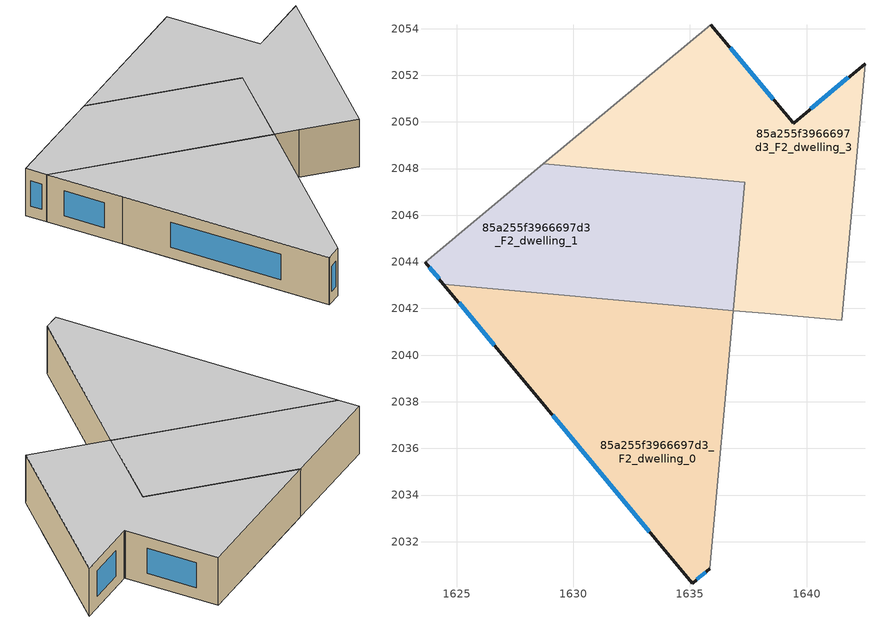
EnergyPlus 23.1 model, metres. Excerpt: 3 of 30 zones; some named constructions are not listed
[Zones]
85a255f3966697d3_F2_dwelling_0
 floor to 85a255f3966697d3_F1_dwelling_6 (EU_floor_Construction): 1634.63,2041.46 1636.6,2039.09 1635.84,2030.84 1635.09,2030.21 1629.38,2037.11 z6
 floor to 85a255f3966697d3_F1_dwelling_7 (EU_floor_Construction): 1634.05,2042.17 1634.63,2041.46 1629.38,2037.11 1627.29,2039.63 1624.43,2043.04 z6
 floor to 85a255f3966697d3_F1_dwelling_5 (EU_floor_Construction): 1635.35,2042.05 1634.64,2041.46 1634.05,2042.17 z6
 floor to 85a255f3966697d3_F1_dwelling_4 (EU_floor_Construction): 1636.85,2041.91 1636.6,2039.09 1634.64,2041.46 1635.35,2042.05 z6
 wall outside (EU_wall_Construction): 1624.43,2043.04 1627.29,2039.63 1635.09,2030.21 1635.14,2030.25 1635.84,2030.84 z6:9
 wall to 85a255f3966697d3_F2_dwelling_1 (EU_wall_Construction): 1636.85,2041.91 1636.2,2041.97 1624.43,2043.04 z6:9
 wall to 85a255f3966697d3_F2_dwelling_2 (EU_wall_Construction): 1635.84,2030.84 1636.85,2041.91 z6:9
 window (EU_Window_Construction): 1629.12,2037.42 1633.26,2032.43 / 1625.1,2042.24 1626.62,2040.43 / 1635.3,2030.39 1635.68,2030.7 z6.7:8.3
 ceiling to 85a255f3966697d3_F3_dwelling_0 (EU_floor_Construction): 1635.84,2030.84 1636.85,2041.91 1624.43,2043.04 1627.29,2039.63 1635.09,2030.21 1635.14,2030.25 z9
85a255f3966697d3_F2_dwelling_1
 floor to 85a255f3966697d3_F1_dwelling_7 (EU_floor_Construction): 1629.07,2048.17 1634.05,2042.17 1624.43,2043.04 1623.64,2043.99 1628.71,2048.2 z6
 floor to 85a255f3966697d3_F1_dwelling_5 (EU_floor_Construction): 1637.35,2047.41 1636.99,2043.41 1635.35,2042.05 1634.05,2042.17 1629.07,2048.17 z6
 floor to 85a255f3966697d3_F1_dwelling_4 (EU_floor_Construction): 1636.99,2043.41 1636.85,2041.91 1635.35,2042.05 z6
 wall outside (EU_wall_Construction): 1623.64,2043.99 1624.43,2043.04 z6:9
 wall adiabatic (EU_wall_Construction): 1628.71,2048.2 1623.64,2043.99 z6:9
 wall to 85a255f3966697d3_F2_dwelling_3 (EU_wall_Construction): 1636.85,2041.91 1637.35,2047.41 1628.71,2048.2 z6:9
 window (EU_Window_Construction): 1623.83,2043.77 1624.25,2043.27 z6.7:8.3
 ceiling to 85a255f3966697d3_F3_dwelling_1 (EU_floor_Construction): 1636.85,2041.91 1637.35,2047.41 1628.71,2048.2 1623.64,2043.99 1624.43,2043.04 z9
85a255f3966697d3_F2_dwelling_3
 floor to 85a255f3966697d3_F1_dwelling_3 (EU_floor_Construction): 1642.51,2052.5 1641.8,2044.74 1641.19,2044.23 1634.15,2052.72 1635.9,2054.17 1639.41,2049.98 1639.43,2049.95 z6
 floor to 85a255f3966697d3_F1_dwelling_5 (EU_floor_Construction): 1634.15,2052.72 1639.88,2045.81 1636.99,2043.41 1637.35,2047.41 1629.07,2048.17 1628.9,2048.36 z6
 floor to 85a255f3966697d3_F1_dwelling_7 (EU_floor_Construction): 1628.9,2048.36 1629.07,2048.17 1628.71,2048.2 z6
 floor to 85a255f3966697d3_F1_dwelling_4 (EU_floor_Construction): 1639.88,2045.81 1641.7,2043.62 1641.51,2041.49 1638.2,2041.79 1638.13,2041.8 1636.85,2041.91 1636.99,2043.41 z6
 floor to 85a255f3966697d3_F1_dwelling_2 (EU_floor_Construction): 1641.8,2044.74 1641.7,2043.62 1641.19,2044.23 z6
 wall outside (EU_wall_Construction): 1642.51,2052.5 1639.47,2049.97 1639.43,2049.95 1639.41,2049.98 1635.9,2054.17 z6:9
 wall adiabatic (EU_wall_Construction): 1635.9,2054.17 1628.71,2048.2 z6:9
 wall to 85a255f3966697d3_F2_dwelling_4 (EU_wall_Construction): 1641.51,2041.49 1642.51,2052.5 z6:9
 wall to 85a255f3966697d3_F2_dwelling_2 (EU_wall_Construction): 1636.85,2041.91 1638.2,2041.79 / 1638.21,2041.79 1641.5,2041.49 z6:9
 window (EU_Window_Construction): 1638.58,2050.96 1636.72,2053.19 / 1641.79,2051.91 1640.18,2050.57 z6.7:8.3
 ceiling to 85a255f3966697d3_F3_dwelling_3 (EU_floor_Construction): 1641.51,2041.49 1642.51,2052.5 1639.47,2049.97 1639.43,2049.95 1639.41,2049.98 1635.9,2054.17 1628.71,2048.2 1637.35,2047.41 1636.85,2041.91 z9
[HVACTEMPLATE:THERMOSTAT] Constant Heating Setpoint=20; Constant Cooling Setpoint=50
EU_HeatOnly_85a255f3966697d3_F0_dwelling_0; EU_HeatOnly_85a255f3966697d3_F0_dwelling_1; EU_HeatOnly_85a255f3966697d3_F0_dwelling_2; EU_HeatOnly_85a255f3966697d3_F0_dwelling_3; EU_HeatOnly_85a255f3966697d3_F0_dwelling_4; EU_HeatOnly_85a255f3966697d3_F0_dwelling_5; EU_HeatOnly_85a255f3966697d3_F0_dwelling_6; EU_HeatOnly_85a255f3966697d3_F0_dwelling_7; EU_HeatOnly_85a255f3966697d3_F1_dwelling_0; EU_HeatOnly_85a255f3966697d3_F1_dwelling_1; EU_HeatOnly_85a255f3966697d3_F1_dwelling_2; EU_HeatOnly_85a255f3966697d3_F1_dwelling_3; EU_HeatOnly_85a255f3966697d3_F1_dwelling_4; EU_HeatOnly_85a255f3966697d3_F1_dwelling_5; EU_HeatOnly_85a255f3966697d3_F1_dwelling_6; EU_HeatOnly_85a255f3966697d3_F1_dwelling_7; EU_HeatOnly_85a255f3966697d3_F2_dwelling_0; EU_HeatOnly_85a255f3966697d3_F2_dwelling_1; EU_HeatOnly_85a255f3966697d3_F2_dwelling_2; EU_HeatOnly_85a255f3966697d3_F2_dwelling_3; EU_HeatOnly_85a255f3966697d3_F2_dwelling_4; EU_HeatOnly_85a255f3966697d3_F2_dwelling_5; EU_HeatOnly_85a255f3966697d3_F2_dwelling_6; EU_HeatOnly_85a255f3966697d3_F3_dwelling_0; EU_HeatOnly_85a255f3966697d3_F3_dwelling_1; EU_HeatOnly_85a255f3966697d3_F3_dwelling_2; EU_HeatOnly_85a255f3966697d3_F3_dwelling_3; EU_HeatOnly_85a255f3966697d3_F3_dwelling_4; EU_HeatOnly_85a255f3966697d3_F3_dwelling_5; EU_HeatOnly_85a255f3966697d3_F3_dwelling_6
[SCHEDULE:CONSTANT]
Name | Hourly Value
EU_AlwaysOn | 1
EU_CoolingOff | 0
[SCHEDULE:FILE] Column Number=1; Rows to Skip at Top=0; Number of Hours of Data=8760; Column Separator=Comma; Interpolate to Timestep=No; Minutes per Item=60; Adjust Schedule for Daylight Savings=Yes
Name | File
EU_Step8_GainSchedule_85a255f3966697d3_F0_dwelling_7_f000 | ../../schedules/85a255f3966697d3/85a255f3966697d3_F0_dwelling_7_f000_gain.csv
EU_Step8_GainSchedule_85a255f3966697d3_F1_dwelling_0_f000 | ../../schedules/85a255f3966697d3/85a255f3966697d3_F1_dwelling_0_f000_gain.csv
EU_Step8_GainSchedule_85a255f3966697d3_F1_dwelling_1_f000 | ../../schedules/85a255f3966697d3/85a255f3966697d3_F1_dwelling_1_f000_gain.csv
EU_Step8_GainSchedule_85a255f3966697d3_F1_dwelling_2_f000 | ../../schedules/85a255f3966697d3/85a255f3966697d3_F1_dwelling_2_f000_gain.csv
EU_Step8_GainSchedule_85a255f3966697d3_F1_dwelling_3_f000 | ../../schedules/85a255f3966697d3/85a255f3966697d3_F1_dwelling_3_f000_gain.csv
EU_Step8_GainSchedule_85a255f3966697d3_F1_dwelling_4_f000 | ../../schedules/85a255f3966697d3/85a255f3966697d3_F1_dwelling_4_f000_gain.csv
EU_Step8_GainSchedule_85a255f3966697d3_F1_dwelling_5_f000 | ../../schedules/85a255f3966697d3/85a255f3966697d3_F1_dwelling_5_f000_gain.csv
EU_Step8_GainSchedule_85a255f3966697d3_F1_dwelling_6_f000 | ../../schedules/85a255f3966697d3/85a255f3966697d3_F1_dwelling_6_f000_gain.csv
EU_Step8_GainSchedule_85a255f3966697d3_F1_dwelling_7_f000 | ../../schedules/85a255f3966697d3/85a255f3966697d3_F1_dwelling_7_f000_gain.csv
EU_Step8_GainSchedule_85a255f3966697d3_F2_dwelling_0_f000 | ../../schedules/85a255f3966697d3/85a255f3966697d3_F2_dwelling_0_f000_gain.csv
EU_Step8_GainSchedule_85a255f3966697d3_F2_dwelling_1_f000 | ../../schedules/85a255f3966697d3/85a255f3966697d3_F2_dwelling_1_f000_gain.csv
EU_Step8_GainSchedule_85a255f3966697d3_F2_dwelling_2_f000 | ../../schedules/85a255f3966697d3/85a255f3966697d3_F2_dwelling_2_f000_gain.csv
EU_Step8_GainSchedule_85a255f3966697d3_F2_dwelling_3_f000 | ../../schedules/85a255f3966697d3/85a255f3966697d3_F2_dwelling_3_f000_gain.csv
EU_Step8_GainSchedule_85a255f3966697d3_F2_dwelling_4_f000 | ../../schedules/85a255f3966697d3/85a255f3966697d3_F2_dwelling_4_f000_gain.csv
EU_Step8_GainSchedule_85a255f3966697d3_F2_dwelling_5_f000 | ../../schedules/85a255f3966697d3/85a255f3966697d3_F2_dwelling_5_f000_gain.csv
EU_Step8_GainSchedule_85a255f3966697d3_F2_dwelling_6_f000 | ../../schedules/85a255f3966697d3/85a255f3966697d3_F2_dwelling_6_f000_gain.csv
EU_Step8_GainSchedule_85a255f3966697d3_F3_dwelling_0_f000 | ../../schedules/85a255f3966697d3/85a255f3966697d3_F3_dwelling_0_f000_gain.csv
EU_Step8_GainSchedule_85a255f3966697d3_F3_dwelling_1_f000 | ../../schedules/85a255f3966697d3/85a255f3966697d3_F3_dwelling_1_f000_gain.csv
EU_Step8_GainSchedule_85a255f3966697d3_F3_dwelling_2_f000 | ../../schedules/85a255f3966697d3/85a255f3966697d3_F3_dwelling_2_f000_gain.csv
EU_Step8_GainSchedule_85a255f3966697d3_F3_dwelling_3_f000 | ../../schedules/85a255f3966697d3/85a255f3966697d3_F3_dwelling_3_f000_gain.csv
EU_Step8_GainSchedule_85a255f3966697d3_F3_dwelling_4_f000 | ../../schedules/85a255f3966697d3/85a255f3966697d3_F3_dwelling_4_f000_gain.csv
EU_Step8_GainSchedule_85a255f3966697d3_F3_dwelling_5_f000 | ../../schedules/85a255f3966697d3/85a255f3966697d3_F3_dwelling_5_f000_gain.csv
EU_Step8_GainSchedule_85a255f3966697d3_F3_dwelling_6_f000 | ../../schedules/85a255f3966697d3/85a255f3966697d3_F3_dwelling_6_f000_gain.csv
